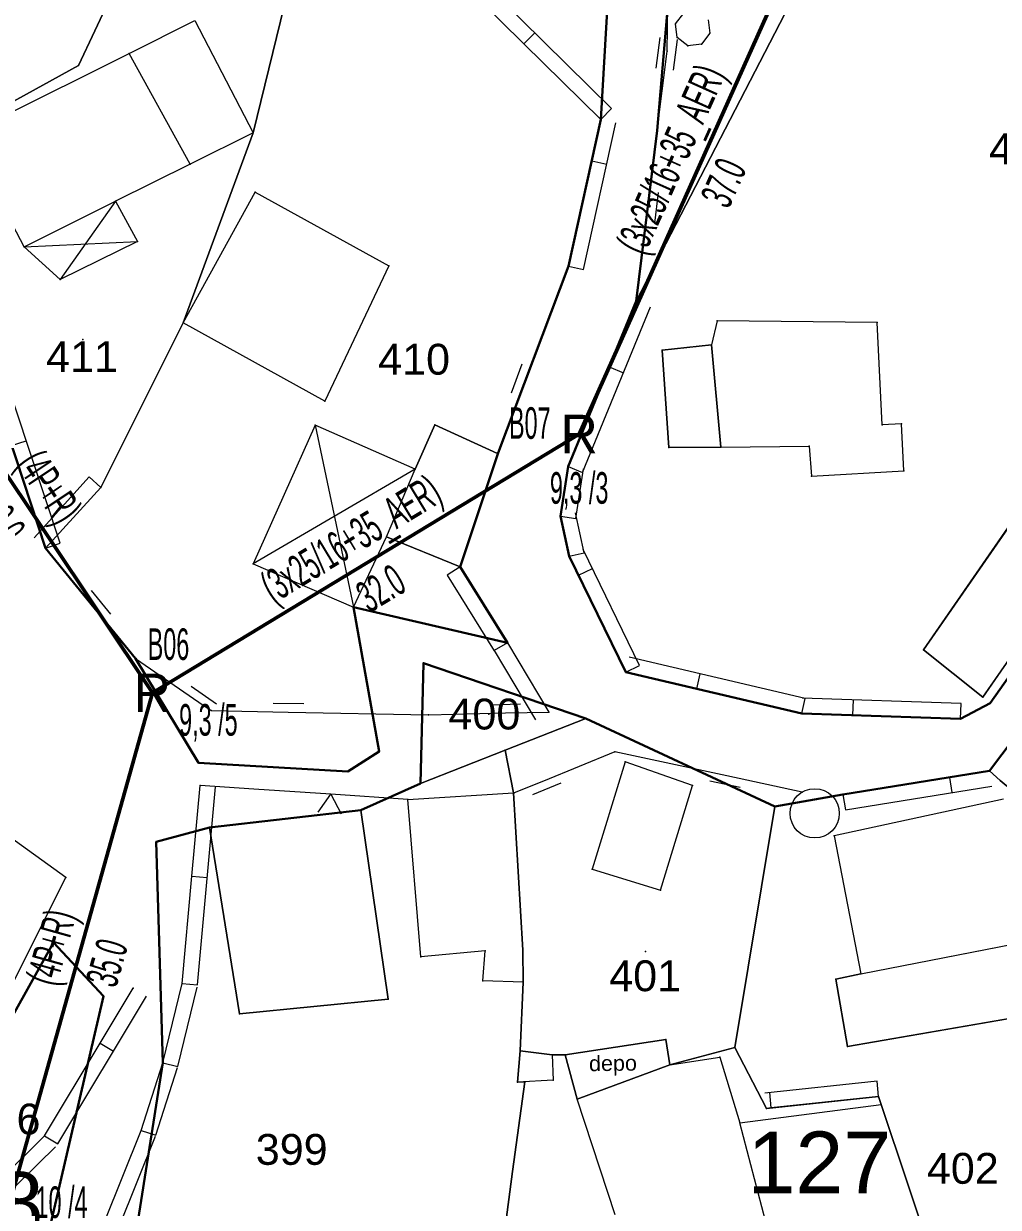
# Model space of a CAD drawing. Header units: millimetres. Extents: x 615240 to 617330, y 4151758 to 4153557.
# Drawn here: x 615571.4 to 615634.7, y 4152507.3 to 4152584.1 of the extents above; entities that cross this region are included whole.
import ezdxf
from ezdxf.enums import TextEntityAlignment as Align
from ezdxf.xclip import XClip

# ---------------------------------------------------------------- set-up
doc = ezdxf.new("R2010")
doc.units = ezdxf.units.MM
doc.header["$XCLIPFRAME"] = 2
for name, color, linetype, lineweight in [('02_ADA_ALN_YENI', 7, 'Continuous', 30), ('02_ADA_NO_YENI', 18, 'Continuous', 0), ('03_PARSEL_ALN_ESKI', 18, 'Continuous', 0), ('03_PARSEL_ALN_YENI', 171, 'Continuous', 0), ('03_PARSEL_NO_ESKI', 5, 'Continuous', 0), ('03_PARSEL_SNR_YENI', 5, 'Continuous', 0), ('04_YAPI_ALN_TSCLSIZ', 18, 'Continuous', 0), ('04_YAPI_SNR_TSCL', 232, 'Continuous', 0), ('04_YAPI_SNR_TSCLSZ', 77, 'Continuous', 0), ('06_DETAY_SNR_KROKI', 4, 'Continuous', 0), ('07_SNRTIP_GECERLI', 30, 'Continuous', 0), ('07_SNRTIP_SABIT', 18, 'Continuous', 0), ('DIREK_AG_MEVCUT', 3, 'Continuous', 25), ('HAT_AG_HAVAI_MEVCUT', 82, 'Continuous', 50), ('NOKTA_DETAY_YENI', 171, 'Continuous', 0), ('NOKTA_PARSEL_ESKI', 6, 'Continuous', 0), ('NOKTA_PARSEL_YENI', 30, 'Continuous', 0), ('NOKTA_YAPI_TSCL', 232, 'Continuous', 0), ('NOKTA_YAPI_TSCLSIZ', 77, 'Continuous', 0)]:
    doc.layers.add(name, color=color, linetype=linetype, lineweight=lineweight)
doc.styles.add('Direk', font='B_CAD')
doc.styles.get("Standard").update_dxf_attribs({"font": 'Arial'})

# ---------------------------------------------------------------- blocks, each defined once
blk = doc.blocks.new('fggg')
at = {"layer": '02_ADA_ALN_YENI', "color": 252}
for points in [[(615713.562, 4152569.871, 0), (615691.841, 4152563.597, 0), (615687.889, 4152562.349, 0), (615681.654, 4152553.726, 0), (615672.355, 4152548.413, 0), (615665.594, 4152548.809, 0), (615655.42, 4152556.821, 0), (615652.688, 4152559.273, 0), (615646.49, 4152557.537, 0), (615634.121, 4152540.053, 0), (615632.211, 4152539.028, 0), (615621.9, 4152539.38, 0), (615610.485, 4152542.057, 0), (615606.818, 4152549.579, 0), (615606.247, 4152552.175, 0), (615606.745, 4152555.395, 0), (615611.16, 4152566.135, 0), (615612.527, 4152577.213, 0), (615613.219, 4152585.291, 0)], [(615609.761, 4152593.183, 0), (615608.861, 4152577.919, 0), (615606.774, 4152568.396, 0), (615602.205, 4152556.296, 0), (615599.75, 4152548.886, 0), (615602.805, 4152543.966, 0), (615592.81, 4152546.273, 0), (615594.49, 4152536.909, 0), (615592.452, 4152535.622, 0), (615582.768, 4152536.164, 0), (615578.676, 4152542.944, 0), (615572.837, 4152550.11, 0), (615569.008, 4152561.69, 0), (615567.529, 4152568.723, 0), (615563.399, 4152575.03, 0), (615560.102, 4152580.484, 0), (615558.487, 4152585.469, 0)], [(615577.573, 4152498.434, 0), (615580.451, 4152516.714, 0), (615580.029, 4152531.045, 0), (615583.475, 4152531.968, 0), (615593.297, 4152533.104, 0), (615597.176, 4152534.842, 0), (615597.361, 4152542.642, 0), (615607.892, 4152539.04, 0), (615620.156, 4152533.345, 0), (615624.576, 4152534.111, 0), (615634.081, 4152535.655, 0), (615634.081, 4152535.655, 0), (615644.218, 4152549.085, 0), (615649.944, 4152553.063, 0), (615662.136, 4152543.265, 0), (615652.737, 4152529.66, 0), (615648.162, 4152523.697, 0), (615648.441, 4152520.113, 0), (615648.165, 4152514.102, 0), (615647.528, 4152505.333, 0)]]:
    blk.add_polyline3d(points, dxfattribs=at)
blk.add_polyline3d([(615573.362, 4152524.508, 0), (615576.611, 4152521.028, 0), (615571.72, 4152499.965, 0), (615575.435, 4152489.336, 0), (615562.478, 4152505.04, 0), (615573.362, 4152524.508, 0)], close=True, dxfattribs=at)
at = {"layer": '03_PARSEL_ALN_ESKI', "color": 252}
for p in [(615575.26, 4152563.633), (615596.743, 4152563.309), (615601.607, 4152539.34), (615611.774, 4152523.941), (615589.107, 4152511.092), (615632.341, 4152510.43)]:
    blk.add_point(p, dxfattribs=at)
at = {"layer": '03_PARSEL_ALN_YENI', "color": 252}
for points in [[(615589.095, 4152588.463, 0), (615578.169, 4152588.199, 0), (615574.986, 4152581.424, 0), (615563.399, 4152575.03, 0), (615560.102, 4152580.484, 0), (615558.487, 4152585.469, 0), (615557.837, 4152596.094, 0), (615557.392, 4152602.66, 0), (615557.888, 4152617.923, 0), (615559.37, 4152619.377, 0), (615577.035, 4152621.439, 0), (615584.719, 4152623.288, 0), (615589.242, 4152610.505, 0), (615592.857, 4152597.904, 0), (615595.383, 4152587.299, 0), (615589.095, 4152588.463, 0)], [(615611.16, 4152566.135, 0), (615631.728, 4152605.912, 0), (615632.665, 4152607.808, 0), (615664.885, 4152607.363, 0), (615665.794, 4152587.686, 0), (615659.988, 4152567.482, 0), (615658.237, 4152560.104, 0), (615655.42, 4152556.821, 0), (615652.688, 4152559.273, 0), (615646.49, 4152557.537, 0), (615634.121, 4152540.053, 0), (615632.211, 4152539.028, 0), (615621.9, 4152539.38, 0), (615610.485, 4152542.057, 0), (615606.818, 4152549.579, 0), (615606.247, 4152552.175, 0), (615606.745, 4152555.395, 0), (615611.16, 4152566.135, 0)], [(615615.675, 4152591.122, 0), (615632.665, 4152607.808, 0), (615631.728, 4152605.912, 0), (615611.16, 4152566.135, 0), (615612.527, 4152577.213, 0), (615613.219, 4152585.291, 0), (615613.657, 4152585.811, 0), (615614.732, 4152587.607, 0), (615615.675, 4152591.122, 0)], [(615609.761, 4152593.183, 0), (615608.861, 4152577.919, 0), (615606.774, 4152568.396, 0), (615602.205, 4152556.296, 0), (615599.75, 4152548.886, 0), (615602.805, 4152543.966, 0), (615592.81, 4152546.273, 0), (615594.49, 4152536.909, 0), (615592.452, 4152535.622, 0), (615582.768, 4152536.164, 0), (615578.676, 4152542.944, 0), (615572.837, 4152550.11, 0), (615576.42, 4152554.049, 0), (615581.761, 4152564.731, 0), (615586.32, 4152577.047, 0), (615589.095, 4152588.463, 0), (615595.383, 4152587.299, 0), (615599.47, 4152588.139, 0), (615600.169, 4152588.489, 0), (615609.761, 4152593.183, 0)], [(615567.529, 4152568.723, 0), (615563.399, 4152575.03, 0), (615574.986, 4152581.424, 0), (615578.169, 4152588.199, 0), (615589.095, 4152588.463, 0), (615586.32, 4152577.047, 0), (615581.761, 4152564.731, 0), (615576.42, 4152554.049, 0), (615572.837, 4152550.11, 0), (615569.008, 4152561.69, 0), (615567.529, 4152568.723, 0)], [(615648.162, 4152523.697, 0), (615641.792, 4152529.216, 0), (615634.769, 4152535.034, 0), (615634.081, 4152535.655, 0), (615644.218, 4152549.085, 0), (615649.944, 4152553.063, 0), (615662.136, 4152543.265, 0), (615652.737, 4152529.66, 0), (615648.162, 4152523.697, 0)], [(615602.669, 4152536.994, 0), (615597.176, 4152534.842, 0), (615597.361, 4152542.642, 0), (615607.892, 4152539.04, 0), (615602.669, 4152536.994, 0)], [(615602.669, 4152536.994, 0), (615607.892, 4152539.04, 0), (615620.156, 4152533.345, 0), (615617.556, 4152517.71, 0), (615613.333, 4152516.589, 0), (615613.084, 4152518.224, 0), (615606.55, 4152517.227, 0), (615605.702, 4152517.227, 0), (615603.639, 4152517.477, 0), (615603.823, 4152521.94, 0), (615603.803, 4152524.01, 0), (615603.198, 4152534.225, 0), (615602.669, 4152536.994, 0)], [(615603.944, 4152515.486, 0), (615603.13, 4152509.656, 0), (615602.161, 4152502.242, 0), (615604.069, 4152498.407, 0), (615582.361, 4152487.192, 0), (615577.573, 4152498.434, 0), (615580.451, 4152516.714, 0), (615580.029, 4152531.045, 0), (615583.475, 4152531.968, 0), (615593.297, 4152533.104, 0), (615597.176, 4152534.842, 0), (615602.669, 4152536.994, 0), (615603.198, 4152534.225, 0), (615603.803, 4152524.01, 0), (615603.823, 4152521.94, 0), (615603.639, 4152517.477, 0), (615603.463, 4152515.46, 0), (615603.944, 4152515.486, 0)], [(615619.605, 4152513.754, 0), (615617.556, 4152517.71, 0), (615620.156, 4152533.345, 0), (615624.576, 4152534.111, 0), (615634.081, 4152535.655, 0), (615634.769, 4152535.034, 0), (615641.792, 4152529.216, 0), (615648.162, 4152523.697, 0), (615648.441, 4152520.113, 0), (615648.165, 4152514.102, 0), (615647.528, 4152505.333, 0), (615644.888, 4152494.583, 0), (615633.763, 4152491.246, 0), (615633.213, 4152496.223, 0), (615630.483, 4152503.738, 0), (615627.064, 4152513.995, 0), (615626.89, 4152514.517, 0), (615619.605, 4152513.754, 0)], [(615575.435, 4152489.336, 0), (615562.478, 4152505.04, 0), (615573.362, 4152524.508, 0), (615576.611, 4152521.028, 0), (615571.72, 4152499.965, 0), (615575.435, 4152489.336, 0)], [(615603.639, 4152517.477, 0), (615605.702, 4152517.227, 0), (615606.55, 4152517.227, 0), (615613.084, 4152518.224, 0), (615613.333, 4152516.589, 0), (615617.556, 4152517.71, 0), (615619.605, 4152513.754, 0), (615626.89, 4152514.517, 0), (615627.064, 4152513.995, 0), (615630.483, 4152503.738, 0), (615633.213, 4152496.223, 0), (615633.763, 4152491.246, 0), (615616.94, 4152486.214, 0), (615615.832, 4152486.245, 0), (615614.714, 4152486.728, 0), (615608.458, 4152490.731, 0), (615607.789, 4152490.459, 0), (615606.568, 4152492.404, 0), (615604.069, 4152498.407, 0), (615602.161, 4152502.242, 0), (615603.13, 4152509.656, 0), (615603.944, 4152515.486, 0), (615603.463, 4152515.46, 0), (615603.639, 4152517.477, 0)]]:
    blk.add_polyline3d(points, close=True, dxfattribs=at)
at = {"layer": '03_PARSEL_SNR_YENI', "color": 252}
for p, q in [((615613.171, 4152582.357, 0.953), (615613.219, 4152585.291, 0.953)), ((615612.466, 4152581.252, 0.953), (615612.714, 4152583.236, 0.953)), ((615613.582, 4152581.112, 0.953), (615613.83, 4152583.097, 0.953)), ((615613.148, 4152582.174, 0.953), (615613.171, 4152582.357, 0.953)), ((615612.527, 4152577.213, 0.953), (615613.148, 4152582.174, 0.953)), ((615608.273, 4152575.234, 0.953), (615608.861, 4152577.919, 0.953)), ((615607.751, 4152568.182, 0.953), (615609.838, 4152577.705, 0.953)), ((615612.527, 4152577.213, 0.953), (615611.915, 4152572.251, 0.953)), ((615606.774, 4152568.396, 0.953), (615608.273, 4152575.234, 0.953)), ((615608.273, 4152575.234, 0.953), (615609.249, 4152575.02, 0.953)), ((615612.595, 4152573.174, 0.953), (615612.35, 4152571.189, 0.953)), ((615611.915, 4152572.251, 0.953), (615611.16, 4152566.135, 0.953)), ((615603.943, 4152560.918, 0.953), (615606.774, 4152568.396, 0.953)), ((615606.774, 4152568.396, 0.953), (615607.751, 4152568.182, 0.953)), ((615607.67, 4152555.015, 0.953), (615612.085, 4152565.755, 0.953)), ((615609.406, 4152561.869, 0.953), (615611.16, 4152566.135, 0.953)), ((615573.786, 4152550.424, 0.953), (615569.957, 4152562.004, 0.953)), ((615603.063, 4152560.182, 0.953), (615603.771, 4152562.053, 0.953)), ((615606.745, 4152555.395, 0.953), (615609.406, 4152561.869, 0.953)), ((615609.406, 4152561.869, 0.953), (615610.331, 4152561.489, 0.953)), ((615602.173, 4152556.242, 0.953), (615603.943, 4152560.918, 0.953)), ((615570.639, 4152556.756, 0.953), (615571.589, 4152557.07, 0.953)), ((615572.837, 4152550.11, 0.953), (615570.639, 4152556.756, 0.953)), ((615575.68, 4152554.722, 0.953), (615572.097, 4152550.783, 0.953)), ((615576.42, 4152554.049, 0.953), (615575.68, 4152554.722, 0.953)), ((615606.247, 4152552.175, 0.953), (615606.745, 4152555.395, 0.953)), ((615606.745, 4152555.395, 0.953), (615607.67, 4152555.015, 0.953)), ((615607.235, 4152552.022, 0.953), (615607.733, 4152555.242, 0.953)), ((615576.42, 4152554.049, 0.953), (615572.837, 4152550.11, 0.953)), ((615607.795, 4152549.794, 0.953), (615607.224, 4152552.39, 0.953)), ((615606.247, 4152552.175, 0.953), (615607.235, 4152552.022, 0.953)), ((615606.818, 4152549.579, 0.953), (615606.247, 4152552.175, 0.953)), ((615572.837, 4152550.11, 0.953), (615573.786, 4152550.424, 0.953)), ((615572.837, 4152550.11, 0.953), (615575.995, 4152546.234, 0.953)), ((615606.818, 4152549.579, 0.953), (615607.795, 4152549.794, 0.953)), ((615607.418, 4152548.349, 0.953), (615606.818, 4152549.579, 0.953)), ((615611.384, 4152542.495, 0.953), (615607.717, 4152550.017, 0.953)), ((615599.75, 4152548.886, 0.953), (615598.9, 4152548.358, 0.953)), ((615599.75, 4152548.886, 0.953), (615602.805, 4152543.966, 0.953)), ((615607.418, 4152548.349, 0.953), (615608.316, 4152548.787, 0.953)), ((615598.9, 4152548.358, 0.953), (615601.955, 4152543.438, 0.953)), ((615610.485, 4152542.057, 0.953), (615607.418, 4152548.349, 0.953)), ((615575.8, 4152547.364, 0.953), (615577.063, 4152545.814, 0.953)), ((615575.995, 4152546.234, 0.953), (615578.676, 4152542.944, 0.953)), ((615610.485, 4152542.057, 0.953), (615611.384, 4152542.495, 0.953)), ((615622.128, 4152540.354, 0.953), (615610.713, 4152543.031, 0.953)), ((615615.085, 4152540.978, 0.953), (615610.485, 4152542.057, 0.953)), ((615615.085, 4152540.978, 0.953), (615615.313, 4152541.952, 0.953)), ((615621.9, 4152539.38, 0.953), (615615.085, 4152540.978, 0.953)), ((615621.9, 4152539.38, 0.953), (615622.128, 4152540.354, 0.953)), ((615632.245, 4152540.027, 0.953), (615621.934, 4152540.379, 0.953)), ((615625.215, 4152539.267, 0.953), (615625.249, 4152540.266, 0.953)), ((615625.215, 4152539.267, 0.953), (615621.9, 4152539.38, 0.953)), ((615632.211, 4152539.028, 0.953), (615632.245, 4152540.027, 0.953)), ((615632.211, 4152539.028, 0.953), (615625.215, 4152539.267, 0.953)), ((615631.485, 4152535.233, 0.953), (615634.081, 4152535.655, 0.953)), ((615624.576, 4152534.111, 0.953), (615631.485, 4152535.233, 0.953)), ((615631.485, 4152535.233, 0.953), (615631.646, 4152534.246, 0.953)), ((615624.576, 4152534.111, 0.953), (615624.736, 4152533.124, 0.953)), ((615624.736, 4152533.124, 0.953), (615634.241, 4152534.668, 0.953)), ((615626.786, 4152515.512, 0.953), (615619.501, 4152514.749, 0.953)), ((615626.89, 4152514.517, 0.953), (615626.786, 4152515.512, 0.953)), ((615619.928, 4152513.788, 0.953), (615619.824, 4152514.782, 0.953)), ((615626.89, 4152514.517, 0.953), (615619.928, 4152513.788, 0.953)), ((615627.064, 4152513.995, 651.424), (615626.89, 4152514.517, 654.318)), ((615619.928, 4152513.788, 0.953), (615619.605, 4152513.754, 0.953))]:
    blk.add_line(p, q, dxfattribs=at)
for p in [(615613.171, 4152582.357, 664.275), (615613.171, 4152582.357, 664.275), (615608.861, 4152577.919, 664.195), (615612.527, 4152577.213, 663.582), (615612.527, 4152577.213, 663.582), (615606.774, 4152568.396, 661.169), (615606.774, 4152568.396, 661.169), (615611.16, 4152566.135, 661.222), (615611.16, 4152566.135, 661.222), (615602.173, 4152556.242, 658.929), (615606.745, 4152555.395, 659.355), (615606.745, 4152555.395, 659.355), (615576.42, 4152554.049, 654.843), (615606.247, 4152552.175, 658.695), (615606.247, 4152552.175, 658.695), (615572.837, 4152550.11, 651.884), (615572.837, 4152550.11, 651.884), (615572.837, 4152550.11, 651.884), (615606.818, 4152549.579, 658.605), (615606.818, 4152549.579, 658.605), (615599.75, 4152548.886, 658.483), (615602.805, 4152543.966, 658.243), (615578.676, 4152542.944, 650.854), (615610.485, 4152542.057, 658.224), (615610.485, 4152542.057, 658.224), (615621.9, 4152539.38, 659.753), (615621.9, 4152539.38, 659.753), (615632.211, 4152539.028, 659.493), (615634.081, 4152535.655, 660.452), (615624.576, 4152534.111, 658.628), (615626.89, 4152514.517, 654.318), (615619.605, 4152513.754, 656.116)]:
    blk.add_point(p, dxfattribs=at)
at = {"layer": '04_YAPI_ALN_TSCLSIZ', "color": 252}
for points in [[(615586.32, 4152577.047, 0), (615582.221, 4152575.015, 0), (615578.261, 4152582.208, 0), (615582.535, 4152584.342, 0), (615586.32, 4152577.047, 0)], [(615613.283, 4152556.643, 0), (615612.839, 4152562.94, 0), (615616.051, 4152563.297, 0), (615616.649, 4152556.66, 0), (615613.283, 4152556.643, 0)], [(615602.173, 4152556.242, 0), (615599.75, 4152548.886, 0), (615594.961, 4152550.831, 0), (615596.832, 4152555.222, 0), (615598.101, 4152558.104, 0), (615602.173, 4152556.242, 0)], [(615629.801, 4152543.499, 0), (615637.308, 4152554.356, 0), (615641.112, 4152551.214, 0), (615633.659, 4152540.435, 0), (615629.801, 4152543.499, 0)], [(615597.179, 4152523.586, 0), (615596.341, 4152533.801, 0), (615603.198, 4152534.225, 0), (615603.803, 4152524.01, 0), (615603.823, 4152521.94, 0), (615601.22, 4152522.027, 0), (615601.362, 4152523.967, 0), (615597.179, 4152523.586, 0)], [(615585.422, 4152519.89, 0), (615583.475, 4152531.968, 0), (615593.297, 4152533.104, 0), (615595.064, 4152520.844, 0), (615585.422, 4152519.89, 0)], [(615625.738, 4152522.494, 0), (615636.591, 4152524.611, 0), (615637.398, 4152519.937, 0), (615624.865, 4152517.772, 0), (615624.11, 4152522.142, 0), (615625.738, 4152522.494, 0)], [(615607.337, 4152514.341, 0), (615606.55, 4152517.227, 0), (615613.084, 4152518.224, 0), (615613.333, 4152516.589, 0), (615607.337, 4152514.341, 0)], [(615605.702, 4152517.227, 0), (615605.782, 4152515.586, 0), (615603.463, 4152515.46, 0), (615603.639, 4152517.477, 0), (615605.702, 4152517.227, 0)], [(615617.895, 4152512.818, 652.715), (615627.064, 4152513.995, 630.868), (615630.483, 4152503.738, 654.902), (615624.983, 4152501.972, 654.988), (615621.326, 4152500.963, 652.04), (615619.552, 4152506.463, 652.791), (615617.895, 4152512.818, 652.715)]]:
    blk.add_polyline3d(points, close=True, dxfattribs=at)
at = {"layer": '04_YAPI_SNR_TSCL', "color": 252}
for p, q in [((615567.634, 4152576.903, 656.691), (615578.261, 4152582.208, 661.625)), ((615582.221, 4152575.015, 657.919), (615578.261, 4152582.208, 660.21)), ((615571.449, 4152569.661, 656.363), (615567.634, 4152576.903, 656.691)), ((615582.221, 4152575.015, 661.646), (615577.381, 4152572.615, 658.117)), ((615581.761, 4152564.731, 655.434), (615586.449, 4152573.208, 659.056)), ((615586.449, 4152573.208, 659.056), (615595.121, 4152568.412, 658.591)), ((615571.449, 4152569.661, 656.363), (615577.381, 4152572.615, 658.117)), ((615595.121, 4152568.412, 658.591), (615590.966, 4152559.64, 658.209)), ((615590.966, 4152559.64, 658.209), (615581.761, 4152564.731, 655.434)), ((615616.413, 4152564.853, 664.086), (615616.051, 4152563.297, 663.427)), ((615626.79, 4152564.748, 662.785), (615616.413, 4152564.853, 664.086)), ((615627.122, 4152558.11, 659.093), (615626.79, 4152564.748, 662.785)), ((615616.649, 4152556.66, 661.568), (615616.051, 4152563.297, 663.427)), ((615628.363, 4152558.172, 661.819), (615627.122, 4152558.11, 659.093)), ((615628.516, 4152555.114, 664.061), (615628.363, 4152558.172, 661.819)), ((615616.649, 4152556.66, 661.568), (615622.389, 4152556.717, 662.504)), ((615622.389, 4152556.717, 662.504), (615622.534, 4152554.768, 661.937)), ((615622.534, 4152554.768, 661.937), (615628.516, 4152555.114, 664.061)), ((615610.445, 4152536.231, 658.376), (615608.308, 4152529.27, 657.115)), ((615614.822, 4152534.709, 659.094), (615610.445, 4152536.231, 658.376)), ((615612.735, 4152527.911, 655.22), (615614.822, 4152534.709, 659.094)), ((615635, 4152533.818, 658.61), (615623.995, 4152531.435, 658.335)), ((615623.995, 4152531.435, 658.335), (615625.738, 4152522.494, 655.5)), ((615608.308, 4152529.27, 657.115), (615612.735, 4152527.911, 655.22)), ((615625.738, 4152522.494, 654.39), (615636.591, 4152524.611, 653.929)), ((615613.333, 4152516.589, 653.339), (615616.596, 4152517.087, 654.824)), ((615616.596, 4152517.087, 654.824), (615617.895, 4152512.818, 652.715)), ((615607.337, 4152514.341, 656.19), (615613.333, 4152516.589, 653.339)), ((615609.792, 4152506.839, 651.286), (615607.337, 4152514.341, 656.19)), ((615619.552, 4152506.463, 652.791), (615617.895, 4152512.818, 652.715))]:
    blk.add_line(p, q, dxfattribs=at)
at = {"layer": '04_YAPI_SNR_TSCLSZ', "color": 252}
for p, q in [((615613.7, 4152584.113, 515.21), (615614.241, 4152584.818, 517.236)), ((615578.261, 4152582.208, 656.691), (615582.535, 4152584.342, 661.625)), ((615582.535, 4152584.342, 661.625), (615586.32, 4152577.047, 661.646)), ((615613.816, 4152583.232, 519.897), (615613.7, 4152584.113, 515.21)), ((615615.827, 4152584.393, 509.798), (615615.943, 4152583.512, 514.145)), ((615614.521, 4152582.691, 538.529), (615613.816, 4152583.232, 519.897)), ((615615.943, 4152583.512, 514.145), (615615.402, 4152582.807, 519.482)), ((615615.402, 4152582.807, 519.482), (615614.521, 4152582.691, 538.529)), ((615586.32, 4152577.047, 661.646), (615582.221, 4152575.015, 658.117)), ((615577.381, 4152572.615, 658.117), (615573.78, 4152567.526, 656.067)), ((615577.381, 4152572.615, 658.117), (615578.816, 4152569.996, 656.57)), ((615571.449, 4152569.661, 656.363), (615578.816, 4152569.996, 656.57)), ((615573.78, 4152567.526, 656.067), (615571.449, 4152569.661, 656.363)), ((615578.816, 4152569.996, 656.57), (615573.78, 4152567.526, 656.067)), ((615616.051, 4152563.297, 663.427), (615612.839, 4152562.94, 660.875)), ((615612.839, 4152562.94, 660.875), (615613.283, 4152556.643, 660.819)), ((615590.343, 4152558.081, 658.188), (615586.318, 4152549.082, 656.028)), ((615596.832, 4152555.222, 657.476), (615590.343, 4152558.081, 658.188)), ((615590.343, 4152558.081, 658.188), (615592.81, 4152546.273, 655.388)), ((615598.101, 4152558.104, 658.536), (615596.832, 4152555.222, 657.476)), ((615602.173, 4152556.242, 658.929), (615598.101, 4152558.104, 658.536)), ((615599.75, 4152548.886, 656.252), (615602.173, 4152556.242, 658.929)), ((615613.283, 4152556.643, 660.819), (615616.649, 4152556.66, 661.568)), ((615596.832, 4152555.222, 657.476), (615586.318, 4152549.082, 656.028)), ((615594.961, 4152550.831, 655.295), (615596.832, 4152555.222, 657.476)), ((615637.308, 4152554.356, 659.692), (615629.801, 4152543.499, 659.154)), ((615633.659, 4152540.435, 658.027), (615641.112, 4152551.214, 658.054)), ((615592.81, 4152546.273, 655.388), (615594.961, 4152550.831, 655.295)), ((615594.961, 4152550.831, 655.295), (615599.75, 4152548.886, 656.252)), ((615586.318, 4152549.082, 656.028), (615592.81, 4152546.273, 655.388)), ((615629.801, 4152543.499, 659.154), (615633.659, 4152540.435, 658.027)), ((615596.341, 4152533.801, 653.982), (615603.198, 4152534.225, 656.085)), ((615603.198, 4152534.225, 656.085), (615603.803, 4152524.01, 655.876)), ((615597.179, 4152523.586, 655.113), (615596.341, 4152533.801, 653.982)), ((615593.297, 4152533.104, 653.379), (615583.475, 4152531.968, 651.299)), ((615595.064, 4152520.844, 656.044), (615593.297, 4152533.104, 653.379)), ((615583.475, 4152531.968, 651.299), (615585.422, 4152519.89, 651.376)), ((615601.362, 4152523.967, 656.785), (615597.179, 4152523.586, 655.113)), ((615601.22, 4152522.027, 656.532), (615601.362, 4152523.967, 656.785)), ((615603.803, 4152524.01, 655.876), (615603.823, 4152521.94, 655.64)), ((615625.738, 4152522.494, 655.5), (615624.11, 4152522.142, 655.545)), ((615603.823, 4152521.94, 655.64), (615601.22, 4152522.027, 656.532)), ((615624.11, 4152522.142, 655.545), (615624.865, 4152517.772, 654.394)), ((615585.422, 4152519.89, 651.376), (615595.064, 4152520.844, 656.044)), ((615624.865, 4152517.772, 654.394), (615637.398, 4152519.937, 654.01)), ((615606.55, 4152517.227, 654.76), (615613.084, 4152518.224, 654.753)), ((615613.084, 4152518.224, 654.753), (615613.333, 4152516.589, 653.339)), ((615603.463, 4152515.46, 654.907), (615603.639, 4152517.477, 654.588)), ((615603.639, 4152517.477, 654.588), (615605.702, 4152517.227, 654.551)), ((615605.702, 4152517.227, 654.551), (615605.782, 4152515.586, 655.29)), ((615606.55, 4152517.227, 654.76), (615607.337, 4152514.341, 656.19)), ((615605.782, 4152515.586, 655.29), (615603.463, 4152515.46, 654.907)), ((615617.895, 4152512.818, 652.715), (615627.064, 4152513.995))]:
    blk.add_line(p, q, dxfattribs=at)
blk.add_circle((615622.742, 4152532.897), 1.597, dxfattribs=at)
at = {"layer": '06_DETAY_SNR_KROKI', "color": 252}
for p, q in [((615609.563, 4152578.631, 0.953), (615600.904, 4152587.172, 0.953)), ((615603.877, 4152582.835, 0.953), (615600.202, 4152586.46, 0.953)), ((615603.877, 4152582.835, 0.953), (615604.58, 4152583.547, 0.953)), ((615608.861, 4152577.919, 0.953), (615603.877, 4152582.835, 0.953)), ((615608.861, 4152577.919, 0.953), (615609.563, 4152578.631, 0.953)), ((615602.805, 4152543.966, 0.953), (615601.947, 4152543.453, 0.953)), ((615602.805, 4152543.966, 0.953), (615605.491, 4152539.47, 0.953)), ((615601.947, 4152543.453, 0.953), (615604.633, 4152538.957, 0.953)), ((615578.676, 4152542.944, 0.953), (615582.797, 4152540.113, 0.953)), ((615582.292, 4152541.143, 0.953), (615583.94, 4152540.011, 0.953)), ((615582.797, 4152540.113, 0.953), (615583.594, 4152539.566, 0.953)), ((615583.594, 4152539.566, 0.953), (615588.593, 4152539.471, 0.953)), ((615587.604, 4152540.052, 0.953), (615589.604, 4152540.014, 0.953)), ((615588.593, 4152539.471, 0.953), (615597.676, 4152539.297, 0.953)), ((615597.676, 4152539.297, 0.953), (615602.675, 4152539.408, 0.953)), ((615601.663, 4152539.948, 0.953), (615603.662, 4152539.992, 0.953)), ((615602.675, 4152539.408, 0.953), (615605.491, 4152539.47, 0.953)), ((615609.771, 4152536.886, 0.953), (615605.142, 4152534.995, 0.953)), ((615617.043, 4152535.323, 0.953), (615609.771, 4152536.886, 0.953)), ((615582.336, 4152528.821, 0.953), (615582.877, 4152534.708, 0.953)), ((615586.364, 4152534.473, 0.953), (615582.877, 4152534.708, 0.953)), ((615605.142, 4152534.995, 0.953), (615603.241, 4152534.218, 0.953)), ((615606.281, 4152534.852, 0.953), (615604.429, 4152534.096, 0.953)), ((615617.902, 4152534.563, 0.953), (615615.947, 4152534.984, 0.953)), ((615621.931, 4152534.273, 0.953), (615617.043, 4152535.323, 0.953)), ((615582.692, 4152521.759, 0.953), (615583.873, 4152534.617, 0.953)), ((615591.352, 4152534.137, 0.953), (615586.364, 4152534.473, 0.953)), ((615590.522, 4152532.971, 0.953), (615591.352, 4152534.137, 0.953)), ((615596.341, 4152533.801, 0.953), (615591.352, 4152534.137, 0.953)), ((615591.352, 4152534.137, 0.953), (615592.019, 4152532.871, 0.953)), ((615574.163, 4152528.726, 0.953), (615570.112, 4152531.656, 0.953)), ((615569.971, 4152520.366, 0.953), (615574.163, 4152528.726, 0.953)), ((615581.696, 4152521.85, 0.953), (615582.336, 4152528.821, 0.953)), ((615582.336, 4152528.821, 0.953), (615583.332, 4152528.729, 0.953)), ((615580.451, 4152516.714, 0.953), (615581.696, 4152521.85, 0.953)), ((615581.696, 4152521.85, 0.953), (615582.692, 4152521.759, 0.953)), ((615573.641, 4152511.463, 0.953), (615579.384, 4152521.042, 0.953)), ((615576.382, 4152517.981, 0.953), (615578.526, 4152521.556, 0.953)), ((615581.423, 4152516.478, 0.953), (615582.668, 4152521.614, 0.953)), ((615572.783, 4152511.977, 0.953), (615576.382, 4152517.981, 0.953)), ((615576.382, 4152517.981, 0.953), (615577.24, 4152517.466, 0.953)), ((615579.05, 4152512.326, 0.953), (615580.451, 4152516.714, 0.953)), ((615580.003, 4152512.022, 0.953), (615581.404, 4152516.41, 0.953)), ((615580.451, 4152516.714, 0.953), (615581.423, 4152516.478, 0.953)), ((615569.42, 4152508.655, 0.953), (615572.783, 4152511.977, 0.953)), ((615572.783, 4152511.977, 0.953), (615573.641, 4152511.463, 0.953)), ((615576.661, 4152506.399, 0.953), (615579.05, 4152512.326, 0.953)), ((615577.588, 4152506.025, 0.953), (615579.977, 4152511.952, 0.953)), ((615579.05, 4152512.326, 0.953), (615580.003, 4152512.022, 0.953)), ((615570.123, 4152507.944, 0.953), (615573.486, 4152511.266, 0.953))]:
    blk.add_line(p, q, dxfattribs=at)
for p in [(615608.861, 4152577.919, 661.169), (615602.805, 4152543.966, 658.243), (615578.676, 4152542.944, 650.854), (615583.594, 4152539.566, 651.072), (615583.594, 4152539.566, 651.072), (615605.491, 4152539.47, 657.302), (615605.491, 4152539.47, 657.302), (615597.676, 4152539.297, 654.455), (615597.676, 4152539.297, 654.455), (615609.771, 4152536.886, 657.931), (615609.771, 4152536.886, 657.931), (615582.877, 4152534.708, 650.838), (615582.877, 4152534.708, 650.838), (615603.241, 4152534.218, 656.414), (615621.931, 4152534.273, 658.752), (615596.341, 4152533.801, 653.982), (615574.163, 4152528.726, 650.565), (615574.163, 4152528.726, 650.565), (615581.696, 4152521.85, 649.673), (615581.696, 4152521.85, 649.673), (615578.526, 4152521.556, 650.518), (615580.451, 4152516.714, 651.261), (615580.451, 4152516.714, 651.261), (615572.783, 4152511.977, 649.288), (615572.783, 4152511.977, 649.288), (615579.05, 4152512.326, 650.968), (615579.05, 4152512.326, 650.968)]:
    blk.add_point(p, dxfattribs=at)
at = {"layer": '07_SNRTIP_GECERLI', "color": 252}
for points in [[(615631.728, 4152605.912, 669.961), (615611.16, 4152566.135, 661.222)], [(615609.761, 4152593.183, 0), (615608.861, 4152577.919, 663.504)], [(615563.399, 4152575.03, 654.256), (615574.986, 4152581.424, 0), (615578.169, 4152588.199, 0), (615589.095, 4152588.463, 0)], [(615576.42, 4152554.049, 654.843), (615581.761, 4152564.731, 655.434), (615586.32, 4152577.047, 661.646), (615589.095, 4152588.463, 661.646)], [(615632.211, 4152539.028, 659.493), (615634.121, 4152540.053, 0), (615646.49, 4152557.537, 658.987)], [(615634.081, 4152535.655, 660.452), (615644.218, 4152549.085, 0), (615649.944, 4152553.063, 657.464)], [(615594.49, 4152536.909, 0), (615592.81, 4152546.273, 655.388), (615602.805, 4152543.966, 658.243)], [(615578.676, 4152542.944, 650.854), (615582.768, 4152536.164, 0)], [(615597.176, 4152534.842, 0), (615597.361, 4152542.642, 0)], [(615597.361, 4152542.642, 0), (615607.892, 4152539.04, 0)], [(615607.892, 4152539.04, 0), (615602.669, 4152536.994, 0), (615597.176, 4152534.842, 0)], [(615607.892, 4152539.04, 0), (615620.156, 4152533.345, 0)], [(615582.768, 4152536.164, 0), (615592.452, 4152535.622, 0), (615594.49, 4152536.909, 0)], [(615602.669, 4152536.994, 0), (615603.198, 4152534.225, 656.414)], [(615634.081, 4152535.655, 660.452), (615634.769, 4152535.034, 657.237)], [(615597.176, 4152534.842, 0), (615593.297, 4152533.104, 653.379)], [(615620.156, 4152533.345, 0), (615624.576, 4152534.111, 658.628)], [(615617.556, 4152517.71, 0), (615620.156, 4152533.345, 0)], [(615580.029, 4152531.045, 0), (615583.475, 4152531.968, 651.299)], [(615577.573, 4152498.434, 649.777), (615580.451, 4152516.714, 651.261), (615580.029, 4152531.045, 651.261)], [(615562.478, 4152505.04, 647.555), (615573.362, 4152524.508, 0)], [(615573.362, 4152524.508, 0), (615576.611, 4152521.028, 0)], [(615603.639, 4152517.477, 0), (615603.823, 4152521.94, 0)], [(615576.611, 4152521.028, 0), (615571.72, 4152499.965, 0), (615575.435, 4152489.336, 0)], [(615617.556, 4152517.71, 0), (615613.333, 4152516.589, 0)]]:
    blk.add_polyline3d(points, dxfattribs=at)
at = {"layer": '07_SNRTIP_SABIT', "color": 252}
for points in [[(615611.16, 4152566.135, 661.222), (615612.527, 4152577.213, 663.582), (615613.219, 4152585.291, 664.942), (615613.657, 4152585.811, 665.447), (615614.732, 4152587.607, 665.293)], [(615602.805, 4152543.966, 658.243), (615599.75, 4152548.886, 658.483), (615602.205, 4152556.296, 657.852), (615606.774, 4152568.396, 661.169), (615608.861, 4152577.919, 663.504)], [(615563.399, 4152575.03, 654.256), (615567.529, 4152568.723, 653.718), (615569.008, 4152561.69, 653.028), (615572.837, 4152550.11, 651.884)], [(615610.485, 4152542.057, 658.224), (615606.818, 4152549.579, 658.605), (615606.247, 4152552.175, 658.695), (615606.745, 4152555.395, 659.355), (615611.16, 4152566.135, 661.222)], [(615572.837, 4152550.11, 651.884), (615576.42, 4152554.049, 654.843)], [(615572.837, 4152550.11, 651.884), (615578.676, 4152542.944, 650.854)], [(615632.211, 4152539.028, 659.493), (615621.9, 4152539.38, 659.753), (615610.485, 4152542.057, 658.224)], [(615624.576, 4152534.111, 658.628), (615634.081, 4152535.655, 660.452)], [(615603.823, 4152521.94, 655.64), (615603.803, 4152524.01, 655.876), (615603.198, 4152534.225, 656.085)], [(615593.297, 4152533.104, 653.379), (615583.475, 4152531.968, 651.299)], [(615613.333, 4152516.589, 0), (615613.084, 4152518.224, 654.753), (615606.55, 4152517.227, 654.76), (615605.702, 4152517.227, 654.551), (615603.639, 4152517.477, 654.588)], [(615604.069, 4152498.407, 651.247), (615602.161, 4152502.242, 0), (615603.13, 4152509.656, 0), (615603.944, 4152515.486, 0), (615603.463, 4152515.46, 0), (615603.639, 4152517.477, 0)], [(615619.605, 4152513.754, 656.116), (615617.556, 4152517.71, 0)], [(615633.763, 4152491.246, 651.424), (615633.213, 4152496.223, 0), (615630.483, 4152503.738, 0), (615627.064, 4152513.995, 0), (615626.89, 4152514.517, 654.318), (615619.605, 4152513.754, 656.116)]]:
    blk.add_polyline3d(points, dxfattribs=at)
at = {"layer": 'NOKTA_DETAY_YENI', "color": 252}
for p in [(615583.594, 4152539.566, 651.072), (615605.491, 4152539.47, 657.302), (615597.676, 4152539.297, 654.455), (615609.771, 4152536.886, 657.931), (615582.877, 4152534.708, 650.838), (615603.241, 4152534.218, 656.414), (615621.931, 4152534.273, 658.752), (615574.163, 4152528.726, 650.565), (615581.696, 4152521.85, 649.673), (615578.526, 4152521.556, 650.518), (615572.783, 4152511.977, 649.288), (615579.05, 4152512.326, 650.968)]:
    blk.add_point(p, dxfattribs=at)
at = {"layer": 'NOKTA_PARSEL_ESKI', "color": 252}
for p in [(615574.986, 4152581.424), (615586.32, 4152577.047, 661.646), (615581.761, 4152564.731, 655.434), (615592.81, 4152546.273, 655.388), (615597.361, 4152542.642), (615634.121, 4152540.053), (615607.892, 4152539.04), (615594.49, 4152536.909), (615602.669, 4152536.994), (615582.768, 4152536.164), (615592.452, 4152535.622), (615597.176, 4152534.842), (615620.156, 4152533.345), (615580.029, 4152531.045), (615573.362, 4152524.508), (615576.611, 4152521.028), (615580.451, 4152516.714, 651.261)]:
    blk.add_point(p, dxfattribs=at)
at = {"layer": 'NOKTA_PARSEL_YENI', "color": 252}
for p in [(615608.861, 4152577.919, 663.504), (615612.527, 4152577.213, 663.582), (615606.774, 4152568.396, 661.169), (615611.16, 4152566.135, 661.222), (615602.173, 4152556.242), (615602.205, 4152556.296, 657.852), (615606.745, 4152555.395, 659.355), (615576.42, 4152554.049, 654.843), (615606.247, 4152552.175, 658.695), (615572.837, 4152550.11, 651.884), (615606.818, 4152549.579, 658.605), (615599.75, 4152548.886, 656.252), (615602.805, 4152543.966, 658.243), (615578.676, 4152542.944, 650.854), (615610.485, 4152542.057, 658.224), (615621.9, 4152539.38, 659.753), (615632.211, 4152539.028, 659.493), (615634.081, 4152535.655, 660.452), (615603.198, 4152534.225, 656.085), (615624.576, 4152534.111, 658.628), (615593.297, 4152533.104, 653.379), (615583.475, 4152531.968, 651.299), (615603.803, 4152524.01, 655.876), (615603.823, 4152521.94, 655.64), (615613.084, 4152518.224, 654.753), (615603.639, 4152517.477, 654.588), (615605.702, 4152517.227, 654.551), (615606.55, 4152517.227, 654.76), (615617.556, 4152517.71), (615613.333, 4152516.589), (615603.463, 4152515.46, 654.907), (615603.944, 4152515.486), (615626.89, 4152514.517, 654.318), (615627.064, 4152513.995), (615619.605, 4152513.754, 656.116), (615603.13, 4152509.656)]:
    blk.add_point(p, dxfattribs=at)
at = {"layer": 'NOKTA_YAPI_TSCL', "color": 252}
for p in [(615578.261, 4152582.208), (615582.221, 4152575.015), (615586.449, 4152573.208), (615577.381, 4152572.615, 658.117), (615571.449, 4152569.661, 656.363), (615595.121, 4152568.412, 658.591), (615616.413, 4152564.853, 664.086), (615626.79, 4152564.748, 662.785), (615616.051, 4152563.297, 663.427), (615590.966, 4152559.64, 658.209), (615627.122, 4152558.11), (615628.363, 4152558.172, 661.819), (615616.649, 4152556.66, 661.568), (615622.389, 4152556.717, 662.504), (615622.534, 4152554.768, 661.937), (615628.516, 4152555.114, 664.061), (615610.445, 4152536.231, 658.376), (615614.822, 4152534.709, 659.094), (615623.995, 4152531.435, 658.335), (615608.308, 4152529.27, 657.115), (615612.735, 4152527.911), (615625.738, 4152522.494, 655.5), (615616.596, 4152517.087, 654.824), (615607.337, 4152514.341, 656.19), (615617.895, 4152512.818)]:
    blk.add_point(p, dxfattribs=at)
at = {"layer": 'NOKTA_YAPI_TSCLSIZ', "color": 252}
for p in [(615613.7, 4152584.113, 667.48), (615613.816, 4152583.232, 667.48), (615615.943, 4152583.512, 667.48), (615614.521, 4152582.691, 667.48), (615615.402, 4152582.807, 667.37), (615578.816, 4152569.996, 656.57), (615573.78, 4152567.526, 656.067), (615612.839, 4152562.94, 660.875), (615612.843, 4152562.96, 660.94), (615590.343, 4152558.081, 658.188), (615598.101, 4152558.104, 658.536), (615613.283, 4152556.643, 660.819), (615596.832, 4152555.222), (615594.961, 4152550.831, 655.295), (615586.318, 4152549.082, 656.028), (615629.801, 4152543.499, 659.154), (615633.659, 4152540.435, 658.027), (615596.341, 4152533.801, 653.982), (615601.362, 4152523.967, 656.785), (615597.179, 4152523.586, 655.113), (615601.22, 4152522.027, 656.532), (615624.11, 4152522.142, 655.545), (615595.064, 4152520.844, 656.044), (615585.422, 4152519.89, 651.376), (615624.865, 4152517.772, 654.394), (615605.782, 4152515.586, 655.29)]:
    blk.add_point(p, dxfattribs=at)
at = {"layer": '02_ADA_NO_YENI', "color": 252}
for s, p in [('127', (615618.382, 4152508.252)), ('158', (615563.383, 4152505.627))]:
    blk.add_text(s, height=4, dxfattribs=at).set_placement(p)
at = {"layer": '03_PARSEL_NO_ESKI', "color": 252}
for s, p in [('409', (615634.05, 4152575.014)), ('411', (615572.879, 4152561.529)), ('410', (615594.421, 4152561.362)), ('400', (615598.982, 4152538.34)), ('401', (615609.41, 4152521.356)), ('416', (615567.851, 4152512.062)), ('399', (615586.482, 4152510.092)), ('402', (615630.019, 4152508.862))]:
    blk.add_text(s, height=2, dxfattribs=at).set_placement(p)
at = {"layer": '04_YAPI_SNR_TSCLSZ', "color": 252}
blk.add_text('depo', height=1, rotation=0.80693, dxfattribs=at).set_placement((615608.106, 4152516.164))

msp = doc.modelspace()

# ---------------------------------------------------------------- linework, layer by layer
at = {"layer": 'HAT_AG_HAVAI_MEVCUT'}
for p, q in [((615607.462, 4152557.51), (615622.756, 4152591.654)), ((615563.301, 4152565.369), (615579.774, 4152540.715)), ((615607.462, 4152557.51), (615579.774, 4152540.715)), ((615579.774, 4152540.715), (615570.257, 4152506.706))]:
    msp.add_line(p, q, dxfattribs=at)

# ---------------------------------------------------------------- block references
ref = msp.add_blockref('fggg', (0, 0))
XClip(ref).set_block_clipping_path([(615240.4021353753, 4153557.293983656), (616576.5432835864, 4153557.293983656), (616576.5432835864, 4152657.5), (617142.5, 4152657.5), (617142.5, 4151777.5), (615240.4021353753, 4151757.5), (615240.4021353753, 4152657.5)])

# ---------------------------------------------------------------- texts
at = {"layer": 'DIREK_AG_MEVCUT', "width": 0.53}
for s, p in [('B07', (615604.256, 4152558.222)), ('9,3 /3', (615607.462, 4152554.01)), ('B06', (615580.817, 4152543.875)), ('9,3 /5', (615583.406, 4152538.962)), ('10 /4', (615573.88, 4152507.668))]:
    msp.add_text(s, height=2.05, dxfattribs=at).set_placement(p, align=Align.MIDDLE_CENTER)
at = {"layer": 'DIREK_AG_MEVCUT', "style": 'Direk'}
for p in [(615607.462, 4152557.51), (615579.774, 4152540.715)]:
    msp.add_text('R', height=2.5, dxfattribs=at).set_placement(p, align=Align.MIDDLE_CENTER)
at = {"layer": 'HAT_AG_HAVAI_MEVCUT', "lineweight": 30, "width": 0.53}
for s, rotation, p in [('(3x25/16+35_AER)', 65.87154, (615614.333, 4152574.93, 307811.378)), ('(4P+R)', 303.74927, (615572.245, 4152553.514, 307789.887)), ('(3x25/16+35_AER)', 391.24091, (615593.177, 4152549.839, 307789.887)), ('(4P+R)', 434.3661, (615574.197, 4152523.94, 307785.129))]:
    msp.add_text(s, height=2.05, rotation=rotation, dxfattribs=at).set_placement(p, align=Align.CENTER)
for s, rotation, p in [('37.0', 65.87154, (615615.885, 4152574.235, 307811.378)), ('30.0', 303.74927, (615570.831, 4152552.57, 307789.887)), ('32.0', 391.24091, (615594.059, 4152548.386, 307789.887)), ('35.0', 434.3661, (615575.834, 4152523.481, 307785.129))]:
    msp.add_text(s, height=2.05, rotation=rotation, dxfattribs=at).set_placement(p, align=Align.TOP_CENTER)

doc.saveas('drawing.dxf')
